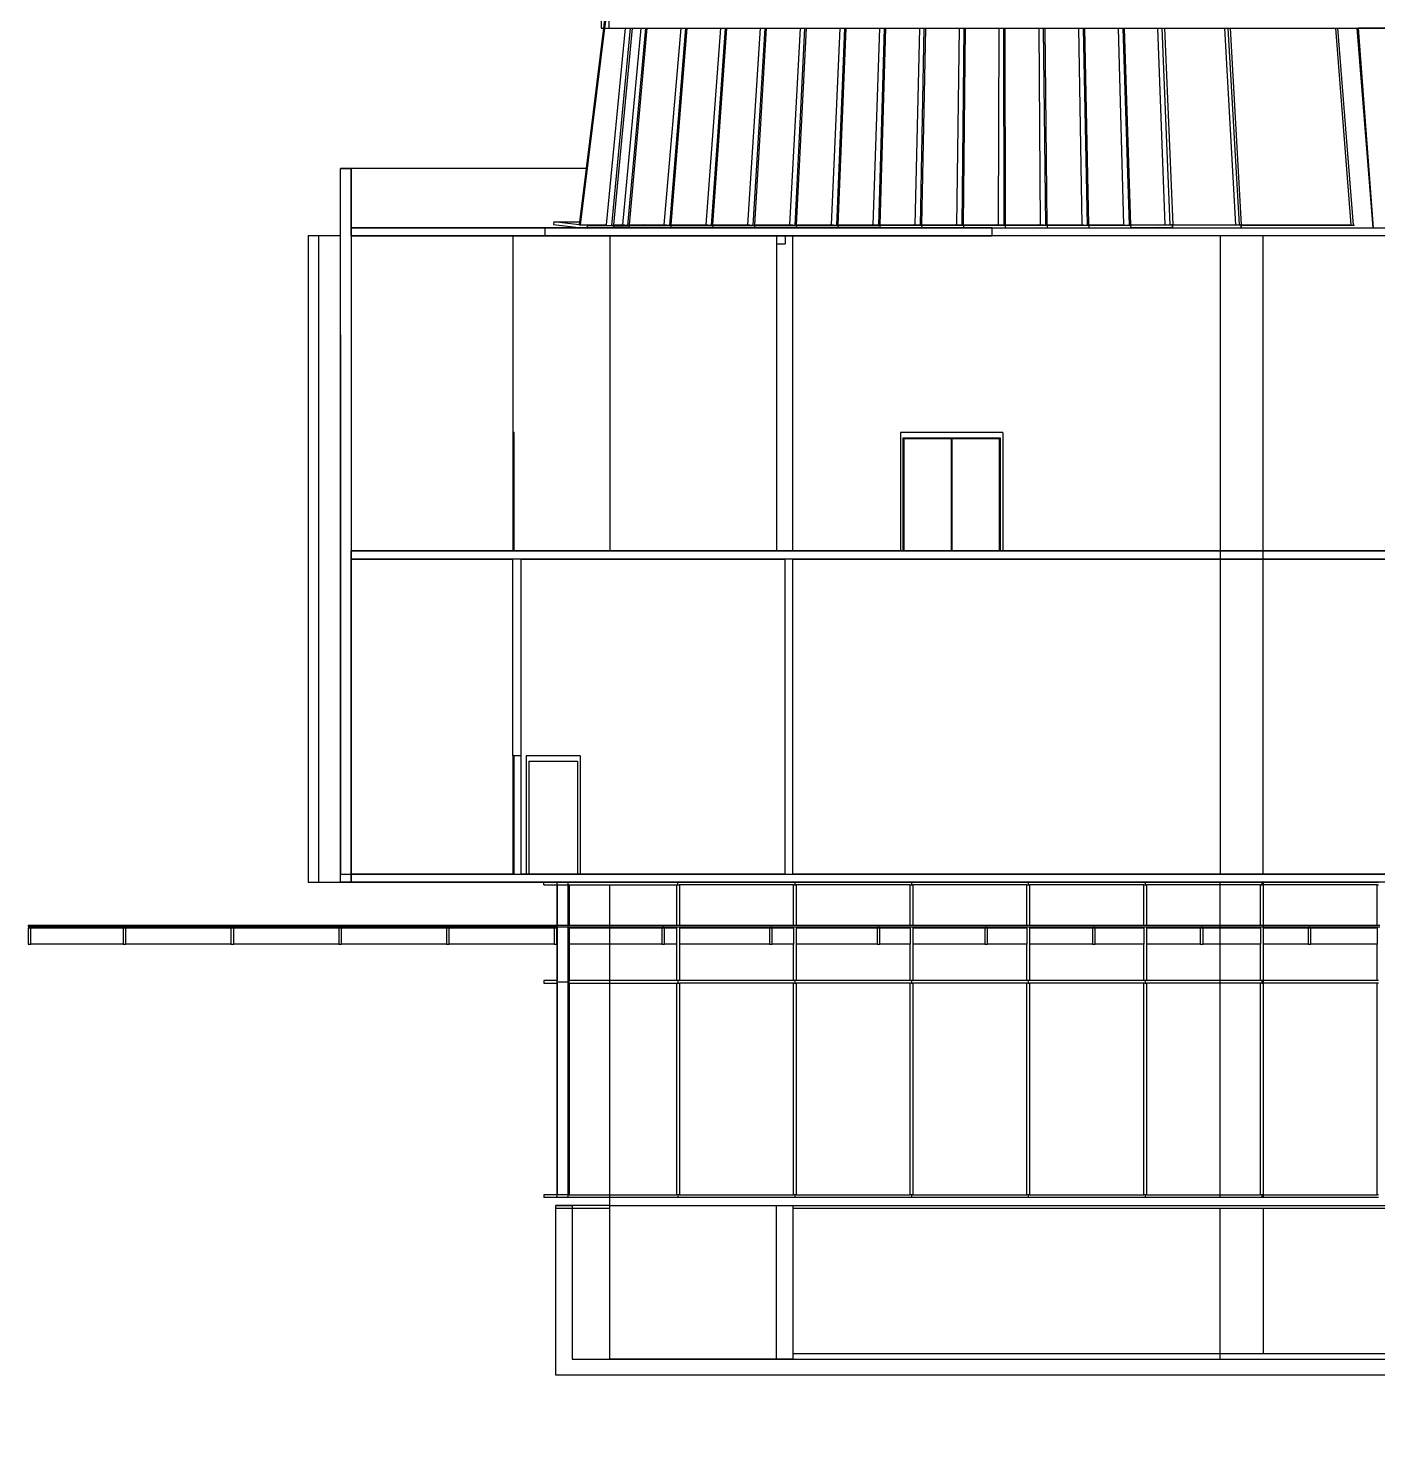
# Model space of a CAD drawing. Header units: millimetres. Extents: x 90964 to 877642, y 656808 to 1438307.
# Drawn here: x 789042 to 814107, y 1179638 to 1205730 of the extents above; entities that cross this region are included whole.
import ezdxf

# ---------------------------------------------------------------- set-up
doc = ezdxf.new("R2010")
doc.units = ezdxf.units.MM
doc.header["$LTSCALE"] = 300
doc.layers.add('ProfileEdges', color=7, linetype='Continuous')
doc.layers.add('SectionCutEdges', color=7, linetype='Continuous')

msp = doc.modelspace()

# ---------------------------------------------------------------- linework, layer by layer
at = {"color": 251}
for p, q in [((799782.8, 1202079.6), (800137.7, 1205726.5)), ((799882.1, 1202067.3), (800229.8, 1205726.5)), ((800261.6, 1205726.5), (799915, 1202079.1)), ((800085.9, 1202079.6), (800424.4, 1205726.5)), ((800508, 1205726.5), (800174.5, 1202066.1)), ((800533, 1205726.5), (800200.6, 1202078.1)), ((800856.5, 1202080.2), (801167.7, 1205726.5)), ((801246.6, 1205726.5), (800950.5, 1202066.9)), ((801271.6, 1205726.5), (800976.4, 1202078)), ((801632.4, 1202079.9), (801906.4, 1205726.5)), ((801985.2, 1205726.5), (801726.6, 1202067.6)), ((802010.2, 1205726.5), (801752.3, 1202077.9)), ((802408.3, 1202079.6), (802645.1, 1205726.5)), ((802723.7, 1205726.5), (802502.6, 1202068.3)), ((802748.8, 1205726.5), (802528.2, 1202077.8)), ((803184.3, 1202079.3), (803383.8, 1205726.5)), ((803462.3, 1205726.5), (803278.6, 1202069.1)), ((803487.4, 1205726.5), (803304, 1202077.7)), ((803960.2, 1202079), (804122.4, 1205726.5)), ((804201, 1205726.5), (804054.6, 1202069.8)), ((804226, 1205726.5), (804079.9, 1202077.5)), ((804736.1, 1202078.7), (804861.1, 1205726.5)), ((804939.6, 1205726.5), (804830.6, 1202070.5)), ((804964.6, 1205726.5), (804855.8, 1202077.4)), ((805512, 1202078.4), (805599.8, 1205726.5)), ((805678.2, 1205726.5), (805606.6, 1202071.2)), ((805703.2, 1205726.5), (805631.7, 1202077.2)), ((806287.9, 1202078.1), (806338.4, 1205726.5)), ((806416.8, 1205726.5), (806382.6, 1202071.9)), ((806441.9, 1205726.5), (806407.7, 1202077.1)), ((807063.9, 1202077.7), (807077.1, 1205726.5)), ((807155.5, 1205726.5), (807158.6, 1202072.9)), ((807180.5, 1205726.5), (807183.6, 1202076.9)), ((807839.8, 1202077.4), (807815.8, 1205726.5)), ((807894.2, 1205726.5), (807934.5, 1202073.9)), ((807919.2, 1205726.5), (807959.5, 1202076.8)), ((808615.7, 1202077.1), (808554.4, 1205726.5)), ((808632.8, 1205726.5), (808710.5, 1202075)), ((808657.8, 1205726.5), (808735.5, 1202077.1)), ((809391.7, 1202076.7), (809293.1, 1205726.5)), ((809371.5, 1205726.5), (809486.5, 1202076)), ((809396.5, 1205726.5), (809511.4, 1202078)), ((810155.4, 1202077), (810019.5, 1205726.5)), ((810250.9, 1202077), (810098.7, 1205726.5)), ((810147.2, 1205726.5), (810299.3, 1202079.5)), ((811467.6, 1202076.6), (811264.1, 1205726.5)), ((811322, 1205726.5), (811531, 1202076.3)), ((811361.9, 1205726.5), (811570.8, 1202077.2)), ((813612.2, 1202077.5), (813323, 1205726.5)), ((813654.4, 1202073), (813361.4, 1205726.5)), ((814017.6, 1202026.5), (813723.8, 1205726.5)), ((813740, 1205726.5), (814021.2, 1202026.5)), ((799405.1, 1203126.5), (795042.2, 1203126.5)), ((798807.2, 1202135.2), (799282.5, 1202135.2)), ((799301.7, 1202078.8), (799782.8, 1202079.6)), ((799428, 1202064.4), (799917.1, 1202064.4)), ((799896.1, 1202067.1), (799894.4, 1202067.3)), ((799913.9, 1202068.2), (799896.1, 1202067.1)), ((799917.1, 1202064.4), (799896.1, 1202067.1)), ((799915, 1202079.1), (799913.9, 1202068.2)), ((799915, 1202079.1), (800080.1, 1202079.6)), ((799916.2, 1202055.7), (799917.1, 1202064.4)), ((799917.4, 1202063.7), (799916.4, 1202055.7)), ((799917.4, 1202063.7), (800209.1, 1202063.7)), ((800174.5, 1202066.1), (800080.1, 1202079.6)), ((800080.1, 1202079.6), (800085.9, 1202079.6)), ((800187.2, 1202066.9), (800174.5, 1202066.1)), ((800189.8, 1202067.1), (800187.2, 1202066.9)), ((800209.1, 1202063.7), (800187.2, 1202066.9)), ((800187.9, 1202067.3), (800189.8, 1202067.1)), ((800199.6, 1202067.7), (800189.8, 1202067.1)), ((800189.8, 1202067.1), (800209.2, 1202064.4)), ((800200.6, 1202078.1), (800199.6, 1202067.7)), ((800200.6, 1202078.1), (800473.4, 1202079)), ((800205.4, 1202026.5), (800209.4, 1202063.7)), ((800209.2, 1202064.4), (800209.1, 1202063.7)), ((800209.1, 1202063.7), (800209.4, 1202063.7)), ((800209.2, 1202064.4), (800590.2, 1202064.4)), ((800473.4, 1202079), (800509.1, 1202079.1)), ((800590.2, 1202064.4), (800473.4, 1202079)), ((800509.1, 1202079.1), (800848.9, 1202080.2)), ((800509.1, 1202079.1), (800616.6, 1202064.4)), ((800590.2, 1202064.4), (800616.6, 1202064.4)), ((800616.6, 1202064.4), (800985.2, 1202064.4)), ((800950.5, 1202066.9), (800848.9, 1202080.2)), ((800848.9, 1202080.2), (800856.5, 1202080.2)), ((800962.1, 1202067.7), (800950.5, 1202066.9)), ((800966, 1202067.9), (800962.1, 1202067.7)), ((800985.2, 1202064.5), (800962.1, 1202067.7)), ((800964, 1202068.2), (800966, 1202067.9)), ((800975.7, 1202068.6), (800966, 1202067.9)), ((800966, 1202067.9), (800985.3, 1202065.5)), ((800976.4, 1202078), (800975.7, 1202068.6)), ((800976.4, 1202078), (801240.3, 1202078.8)), ((800981.7, 1202026.5), (800985.6, 1202064.4)), ((800985.3, 1202065.5), (800985.2, 1202064.5)), ((800985.2, 1202064.5), (800985.2, 1202064.4)), ((800985.6, 1202064.4), (800985.2, 1202064.5)), ((800985.2, 1202064.4), (800985.6, 1202064.4)), ((800985.3, 1202065.5), (801325.3, 1202065.5)), ((801240, 1202075.1), (801240.3, 1202078.8)), ((801325.3, 1202065.5), (801240, 1202075.1)), ((801240.3, 1202078.8), (801251.3, 1202078.8)), ((801251.3, 1202078.8), (801623.4, 1202079.9)), ((801251.3, 1202078.8), (801358.2, 1202065.5)), ((801325.3, 1202065.5), (801358.2, 1202065.5)), ((801358.2, 1202065.5), (801761.3, 1202065.5)), ((801726.6, 1202067.6), (801623.4, 1202079.9)), ((801623.4, 1202079.9), (801632.4, 1202079.9)), ((801738.1, 1202068.4), (801726.6, 1202067.6)), ((801742.1, 1202068.7), (801738.1, 1202068.4)), ((801761.3, 1202065.6), (801738.1, 1202068.4)), ((801740.1, 1202069), (801742.1, 1202068.7)), ((801751.7, 1202069.5), (801742.1, 1202068.7)), ((801742.1, 1202068.7), (801761.4, 1202066.6)), ((801752.3, 1202077.9), (801751.7, 1202069.5)), ((801752.3, 1202077.9), (802016.7, 1202078.6)), ((801758.1, 1202026.5), (801761.7, 1202065.5)), ((801761.4, 1202066.6), (801761.3, 1202065.6)), ((801761.3, 1202065.6), (801761.3, 1202065.5)), ((801761.7, 1202065.5), (801761.3, 1202065.6)), ((801761.3, 1202065.5), (801761.7, 1202065.5)), ((801761.4, 1202066.6), (802050.7, 1202066.6)), ((802016.1, 1202070.1), (802016.5, 1202075.1)), ((802050.7, 1202066.6), (802016.1, 1202070.1)), ((802016.8, 1202078.6), (802016.5, 1202075.1)), ((802016.5, 1202075.1), (802016.7, 1202078.6)), ((802016.5, 1202075.1), (802092.4, 1202066.6)), ((802016.7, 1202078.6), (802016.8, 1202078.6)), ((802016.8, 1202078.6), (802397.6, 1202079.6)), ((802050.7, 1202066.6), (802092.4, 1202066.6)), ((802092.4, 1202066.6), (802537.4, 1202066.6)), ((802502.6, 1202068.3), (802397.6, 1202079.6)), ((802397.6, 1202079.6), (802408.3, 1202079.6)), ((802514.1, 1202069.2), (802502.6, 1202068.3)), ((802518.3, 1202069.6), (802514.1, 1202069.2)), ((802537.4, 1202066.6), (802514.1, 1202069.2)), ((802516.2, 1202069.8), (802518.3, 1202069.6)), ((802527.7, 1202070.3), (802518.3, 1202069.6)), ((802518.3, 1202069.6), (802537.5, 1202067.6)), ((802528.2, 1202077.8), (802527.7, 1202070.3)), ((802528.2, 1202077.8), (802793.1, 1202078.4)), ((802534.5, 1202026.5), (802537.9, 1202066.6)), ((802537.5, 1202067.6), (802537.4, 1202066.6)), ((802537.4, 1202066.6), (802537.4, 1202066.6)), ((802537.4, 1202066.6), (802537.9, 1202066.6)), ((802537.9, 1202066.6), (802537.4, 1202066.6)), ((802537.5, 1202067.6), (802792.4, 1202067.6)), ((802792.4, 1202067.6), (802792.5, 1202070.1)), ((802792.4, 1202067.6), (802816.7, 1202067.6)), ((802793.2, 1202078.4), (802792.5, 1202070.1)), ((802792.5, 1202070.1), (802793.1, 1202078.4)), ((802792.5, 1202070.1), (802816.7, 1202067.6)), ((802793.1, 1202078.4), (802793.2, 1202078.4)), ((802793.2, 1202078.4), (802942.2, 1202078.8)), ((802816.7, 1202067.6), (802942.2, 1202067.6)), ((802942.2, 1202078.8), (803171.5, 1202079.3)), ((802942.2, 1202078.8), (802942.2, 1202067.6)), ((802942.2, 1202067.6), (803242.2, 1202067.6)), ((803242.2, 1202072.5), (803171.5, 1202079.3)), ((803171.5, 1202079.3), (803184.3, 1202079.3)), ((803242.2, 1202067.6), (803242.2, 1202072.5)), ((803278.6, 1202069.1), (803242.2, 1202072.5)), ((803242.2, 1202067.6), (803313.5, 1202067.6)), ((803290.1, 1202070), (803278.6, 1202069.1)), ((803294.4, 1202070.4), (803290.1, 1202070)), ((803313.5, 1202067.6), (803290.1, 1202070)), ((803292.2, 1202070.6), (803294.4, 1202070.4)), ((803303.7, 1202071.2), (803294.4, 1202070.4)), ((803294.4, 1202070.4), (803313.6, 1202068.7)), ((803304, 1202077.7), (803303.7, 1202071.2)), ((803304, 1202077.7), (803569.4, 1202078.2)), ((803310.8, 1202026.5), (803314, 1202067.6)), ((803313.6, 1202068.7), (803313.5, 1202067.6)), ((803314, 1202067.6), (803313.5, 1202067.6)), ((803313.6, 1202068.7), (803568.8, 1202068.7)), ((803568.8, 1202068.7), (803569.4, 1202078.2)), ((803568.8, 1202068.7), (803568.9, 1202068.7)), ((803569.5, 1202078.2), (803568.9, 1202068.7)), ((803568.9, 1202068.7), (804089.6, 1202068.7)), ((803569.4, 1202078.2), (803569.5, 1202078.2)), ((803569.5, 1202078.2), (803944.7, 1202079)), ((804054.6, 1202069.8), (803944.7, 1202079)), ((803944.7, 1202079), (803960.2, 1202079)), ((804066.1, 1202070.8), (804054.6, 1202069.8)), ((804070.5, 1202071.2), (804066.1, 1202070.8)), ((804089.6, 1202068.7), (804066.1, 1202070.8)), ((804068.3, 1202071.4), (804070.5, 1202071.2)), ((804079.7, 1202072), (804070.5, 1202071.2)), ((804070.5, 1202071.2), (804089.7, 1202069.7)), ((804079.9, 1202077.5), (804079.7, 1202072)), ((804079.9, 1202077.5), (804345.6, 1202078)), ((804087.2, 1202026.5), (804090, 1202068.7)), ((804089.7, 1202069.7), (804089.6, 1202068.7)), ((804090, 1202068.7), (804089.6, 1202068.7)), ((804089.7, 1202069.7), (804345.2, 1202069.7)), ((804345.2, 1202069.7), (804345.6, 1202078)), ((804345.2, 1202069.7), (804345.3, 1202069.7)), ((804345.8, 1202078), (804345.3, 1202069.7)), ((804345.3, 1202069.7), (804865.7, 1202069.7)), ((804345.6, 1202078), (804345.8, 1202078)), ((804345.8, 1202078), (804717.1, 1202078.7)), ((804830.6, 1202070.5), (804717.1, 1202078.7)), ((804717.1, 1202078.7), (804736.1, 1202078.7)), ((804842.1, 1202071.6), (804830.6, 1202070.5)), ((804846.7, 1202072), (804842.1, 1202071.6)), ((804865.7, 1202069.7), (804842.1, 1202071.6)), ((804844.4, 1202072.2), (804846.7, 1202072)), ((804855.7, 1202072.9), (804846.7, 1202072)), ((804846.7, 1202072), (804865.7, 1202070.8)), ((804855.8, 1202077.4), (804855.7, 1202072.9)), ((804855.8, 1202077.4), (805121.9, 1202077.8)), ((804863.6, 1202026.5), (804866.1, 1202069.7)), ((804865.7, 1202070.8), (805121.6, 1202070.8)), ((804865.7, 1202070.8), (804865.7, 1202069.7)), ((804866.1, 1202069.7), (804865.7, 1202069.7)), ((805121.6, 1202070.8), (805121.9, 1202077.8)), ((805121.6, 1202070.8), (805121.7, 1202070.8)), ((805122.1, 1202077.8), (805121.7, 1202070.8)), ((805121.7, 1202070.8), (805641.8, 1202070.8)), ((805121.9, 1202077.8), (805122.1, 1202077.8)), ((805122.1, 1202077.8), (805488, 1202078.4)), ((805606.6, 1202071.2), (805488, 1202078.4)), ((805488, 1202078.4), (805512, 1202078.4)), ((805618, 1202072.4), (805606.6, 1202071.2)), ((805622.8, 1202072.9), (805618, 1202072.4)), ((805641.8, 1202070.8), (805618, 1202072.4)), ((805620.4, 1202073), (805622.8, 1202072.9)), ((805631.7, 1202073.8), (805622.8, 1202072.9)), ((805622.8, 1202072.9), (805641.8, 1202071.8)), ((805631.7, 1202077.2), (805898, 1202077.6)), ((805631.7, 1202077.2), (805631.7, 1202073.8)), ((805640, 1202026.5), (805642.2, 1202070.8)), ((805641.8, 1202071.8), (805897.9, 1202071.8)), ((805641.8, 1202071.8), (805641.8, 1202070.8)), ((805642.2, 1202070.8), (805641.8, 1202070.8)), ((805897.9, 1202071.8), (805898, 1202077.6)), ((805897.9, 1202071.8), (805898.1, 1202071.8)), ((805898, 1202077.6), (805898.3, 1202077.6)), ((805898.3, 1202077.6), (805898.1, 1202071.8)), ((805898.1, 1202071.8), (806417.8, 1202071.8)), ((805898.3, 1202077.6), (806256.6, 1202078)), ((806256.6, 1202078), (806287.9, 1202078.1)), ((806382.6, 1202071.9), (806256.6, 1202078)), ((806393.9, 1202073.1), (806382.6, 1202071.9)), ((806398.9, 1202073.7), (806393.9, 1202073.1)), ((806417.8, 1202071.8), (806393.9, 1202073.1)), ((806396.5, 1202073.8), (806398.9, 1202073.7)), ((806407.6, 1202074.6), (806398.9, 1202073.7)), ((806398.9, 1202073.7), (806417.8, 1202072.9)), ((806407.7, 1202077.1), (806407.6, 1202074.6)), ((806407.7, 1202077.1), (806674.2, 1202077.4)), ((806416.4, 1202026.5), (806418.3, 1202071.8)), ((806417.8, 1202072.9), (806417.8, 1202071.8)), ((806417.8, 1202072.9), (806674.1, 1202072.9)), ((806418.3, 1202071.8), (806417.8, 1202071.8)), ((806674.1, 1202072.9), (806674.2, 1202077.4)), ((806674.1, 1202072.9), (806674.4, 1202072.9)), ((806674.2, 1202077.4), (806674.5, 1202077.4)), ((806674.5, 1202077.4), (806674.4, 1202072.9)), ((806674.4, 1202072.9), (807151.6, 1202072.9)), ((806674.5, 1202077.4), (807028.7, 1202077.7)), ((807028.7, 1202077.4), (807028.7, 1202077.7)), ((807028.7, 1202077.7), (807063.9, 1202077.7)), ((807151.6, 1202072.9), (807028.7, 1202077.4)), ((807151.6, 1202072.9), (807158.6, 1202072.9)), ((807158.6, 1202072.9), (807160.8, 1202072.9)), ((807169.9, 1202073.9), (807160.8, 1202072.9)), ((807160.8, 1202072.9), (807193.9, 1202072.9)), ((807175, 1202074.5), (807169.9, 1202073.9)), ((807193.9, 1202072.9), (807169.9, 1202073.9)), ((807172.5, 1202074.6), (807175, 1202074.5)), ((807183.6, 1202075.5), (807175, 1202074.5)), ((807175, 1202074.5), (807193.9, 1202073.9)), ((807183.6, 1202076.9), (807450.3, 1202077.1)), ((807183.6, 1202076.9), (807183.6, 1202075.5)), ((807192.8, 1202023.9), (807194.3, 1202072.9)), ((807193.9, 1202073.9), (807193.9, 1202072.9)), ((807193.9, 1202073.9), (807450.2, 1202073.9)), ((807194.3, 1202072.9), (807193.9, 1202072.9)), ((807450.2, 1202073.9), (807450.3, 1202077.1)), ((807450.2, 1202073.9), (807450.6, 1202073.9)), ((807450.3, 1202077.1), (807450.6, 1202077.1)), ((807450.6, 1202077.1), (807804.6, 1202077.4)), ((807450.6, 1202077.1), (807450.6, 1202073.9)), ((807450.6, 1202073.9), (807910.7, 1202073.9)), ((807804.7, 1202076.6), (807804.6, 1202077.4)), ((807804.6, 1202077.4), (807839.8, 1202077.4)), ((807910.7, 1202073.9), (807804.7, 1202076.6)), ((807910.7, 1202073.9), (807934.5, 1202073.9)), ((807934.5, 1202073.9), (807939.5, 1202073.9)), ((807945.7, 1202074.7), (807939.5, 1202073.9)), ((807939.5, 1202073.9), (807969.9, 1202073.9)), ((807951.1, 1202075.3), (807945.7, 1202074.7)), ((807969.9, 1202073.9), (807945.7, 1202074.7)), ((807948.5, 1202075.3), (807951.1, 1202075.3)), ((807959.5, 1202076.3), (807951.1, 1202075.3)), ((807951.1, 1202075.3), (807969.9, 1202075)), ((807959.5, 1202076.8), (808226.3, 1202076.9)), ((807959.5, 1202076.8), (807959.5, 1202076.3)), ((807969.2, 1202025), (807970.3, 1202073.9)), ((807969.9, 1202075), (807969.9, 1202073.9)), ((807969.9, 1202075), (808226.3, 1202075)), ((807970.3, 1202073.9), (807969.9, 1202073.9)), ((808226.3, 1202075), (808226.3, 1202076.9)), ((808226.3, 1202076.9), (808226.7, 1202076.9)), ((808226.3, 1202075), (808226.7, 1202075)), ((808226.7, 1202076.9), (808576.6, 1202077)), ((808226.7, 1202076.9), (808226.7, 1202075)), ((808226.7, 1202075), (808639.4, 1202075)), ((808576.6, 1202077), (808580.6, 1202077)), ((808580.6, 1202077), (808615.7, 1202077.1)), ((808580.6, 1202075.7), (808580.6, 1202077)), ((808580.6, 1202077), (808580.6, 1202077)), ((808639.4, 1202075), (808580.6, 1202075.7)), ((808639.4, 1202075), (808710.5, 1202075)), ((808710.5, 1202075), (808718, 1202075)), ((808721.6, 1202075.4), (808718, 1202075)), ((808718, 1202075), (808745.9, 1202075)), ((808727.2, 1202076.1), (808721.6, 1202075.4)), ((808745.9, 1202075), (808721.6, 1202075.4)), ((808724.6, 1202076.1), (808727.2, 1202076.1)), ((808731.4, 1202076.6), (808727.2, 1202076.1)), ((808727.2, 1202076.1), (808745.9, 1202076)), ((808735.5, 1202077.1), (808731.4, 1202076.6)), ((808731.4, 1202076.6), (809002.8, 1202076.7)), ((808745.7, 1202026.5), (808746.4, 1202075)), ((808745.9, 1202076), (808745.9, 1202075)), ((808745.9, 1202076), (809002.8, 1202076)), ((808746.4, 1202075), (808745.9, 1202075)), ((809002.8, 1202076.7), (809002.8, 1202076)), ((809002.8, 1202076.7), (809356.5, 1202076.7)), ((809002.8, 1202076), (809339.3, 1202076)), ((809339.3, 1202076), (809356.5, 1202076.1)), ((809339.3, 1202076), (809356.5, 1202076)), ((809356.5, 1202076.1), (809356.5, 1202076.7)), ((809356.5, 1202076.7), (809391.7, 1202076.7)), ((809356.5, 1202076), (809356.5, 1202076.1)), ((809356.5, 1202076), (809486.5, 1202076)), ((809486.5, 1202076), (809496.2, 1202076)), ((809497.4, 1202076.1), (809496.2, 1202076)), ((809496.2, 1202076), (809522, 1202076)), ((809498.8, 1202076.3), (809497.4, 1202076.1)), ((809522, 1202076), (809497.4, 1202076.1)), ((809499.8, 1202076.4), (809498.8, 1202076.3)), ((809522, 1202076.3), (809498.8, 1202076.3)), ((809503.3, 1202076.9), (809499.8, 1202076.4)), ((809499.8, 1202076.4), (809522, 1202076.4)), ((809500.6, 1202076.9), (809503.3, 1202076.9)), ((809511.4, 1202078), (809503.3, 1202076.9)), ((809503.3, 1202076.9), (809522, 1202077)), ((809522, 1202077), (810155.4, 1202077)), ((809522, 1202077), (809522, 1202076.4)), ((809522, 1202076.4), (809522, 1202076.3)), ((809522, 1202076.3), (809522, 1202076)), ((809522.4, 1202076), (809522, 1202076)), ((809522.2, 1202027), (809522.4, 1202076)), ((810155.4, 1202077), (810250.9, 1202077)), ((810250.9, 1202077), (810271.6, 1202077)), ((810271.6, 1202077), (810275.2, 1202077)), ((810299.3, 1202079.5), (810275.2, 1202077)), ((810275.2, 1202077), (810293.5, 1202077)), ((810293.5, 1202076.6), (810293.5, 1202077)), ((810293.7, 1202027), (810293.5, 1202076.6)), ((810293.5, 1202076.6), (811206.9, 1202076.6)), ((810293.8, 1202076.3), (810293.7, 1202027)), ((810293.8, 1202076.3), (811206.9, 1202076.3)), ((811206.9, 1202076.3), (811206.9, 1202076.6)), ((811206.9, 1202076.6), (811440.1, 1202076.6)), ((811206.9, 1202076.3), (811440.1, 1202076.3)), ((811440.1, 1202076.3), (811440.1, 1202076.6)), ((811440.1, 1202076.6), (811467.6, 1202076.6)), ((811440.1, 1202076.3), (811531, 1202076.3)), ((811531, 1202076.3), (811563.1, 1202076.3)), ((811563.1, 1202076.3), (811553.2, 1202076.4)), ((811563.3, 1202076.3), (811563.1, 1202076.3)), ((811570.8, 1202077.1), (811563.3, 1202076.3)), ((811568.9, 1202076.3), (811563.3, 1202076.3)), ((811568.8, 1202026.5), (811568.9, 1202076.3)), ((811569.8, 1202073), (811568.9, 1202026.5)), ((811569.8, 1202073), (813601, 1202073)), ((811570.8, 1202077.2), (813593.7, 1202077.5)), ((811570.8, 1202077.2), (811570.8, 1202077.1)), ((813594, 1202073.6), (813593.7, 1202077.5)), ((813593.7, 1202077.5), (813612.2, 1202077.5)), ((813601, 1202073), (813594, 1202073.6)), ((813601, 1202073), (813654.4, 1202073)), ((813654.4, 1202073), (813667.9, 1202073)), ((813667.9, 1202073), (813672.5, 1202073)), ((794842.2, 1201876.5), (794442.2, 1201876.5)), ((798042.2, 1201876.5), (798042.2, 1198226.5)), ((799842.2, 1201876.5), (799842.2, 1196026.5)), ((799913, 1202026.5), (799916, 1202054.1)), ((799916.2, 1202054.1), (799913, 1202026.5)), ((799916, 1202054.1), (799916.2, 1202055.7)), ((799916.2, 1202054.1), (799916, 1202054.1)), ((799916.2, 1202055.7), (799916.4, 1202055.7)), ((799916.4, 1202055.7), (799916.2, 1202054.1)), ((802942.2, 1201876.5), (802942.2, 1201726.5)), ((803100.9, 1201876.5), (803100.9, 1201726.5)), ((803242.2, 1196026.5), (803242.2, 1201876.5)), ((806942.2, 1202022.9), (807192.7, 1202022.9)), ((820642.2, 1201876.5), (806942.2, 1201876.5)), ((807192.7, 1202022.9), (807192.8, 1202023.9)), ((807192.8, 1202023.9), (807969.2, 1202023.9)), ((807969.2, 1202025), (808063.2, 1202025)), ((807969.2, 1202023.9), (807969.2, 1202025)), ((808063.2, 1202026.5), (808745.7, 1202026.5)), ((808745.7, 1202026.5), (809522.2, 1202026.5)), ((809522.2, 1202027), (810024.4, 1202027)), ((809522.2, 1202026.5), (809522.2, 1202027)), ((810212, 1202026.5), (809522.2, 1202026.5)), ((810212, 1202026.5), (810024.4, 1202027)), ((810024.4, 1202027), (810293.7, 1202027)), ((810212, 1202026.5), (810293.7, 1202027)), ((810293.7, 1202026.5), (810212, 1202026.5)), ((810212, 1202026.5), (810212, 1202026.5)), ((810293.7, 1202027), (810293.7, 1202026.5)), ((810293.7, 1202026.5), (811568.8, 1202026.5)), ((811568.9, 1202026.5), (811568.8, 1202026.5)), ((811568.9, 1202026.5), (814017.6, 1202026.5)), ((814017.6, 1202026.5), (814021.2, 1202026.5)), ((814021.2, 1202026.5), (815063.1, 1202026.5)), ((802942.2, 1201726.5), (803100.9, 1201726.5)), ((802942.2, 1201726.5), (802942.2, 1196026.5)), ((798067.2, 1198226.5), (798042.2, 1198226.5)), ((798042.2, 1198226.5), (798042.2, 1196026.5)), ((798067.2, 1196026.5), (798067.2, 1198226.5)), ((807142.2, 1198226.5), (805242.2, 1198226.5)), ((805242.2, 1198226.5), (805242.2, 1196026.5)), ((807142.2, 1198226.5), (807142.2, 1196026.5)), ((805292.2, 1196026.5), (805292.2, 1198126.5)), ((805292.2, 1198126.5), (807092.2, 1198126.5)), ((805308, 1196026.5), (805308, 1198110.7)), ((805308, 1198110.7), (806190.6, 1198110.7)), ((806190.6, 1196026.5), (806190.6, 1198110.7)), ((806190.6, 1198110.7), (806193.7, 1198110.7)), ((806193.7, 1198110.7), (806193.7, 1196026.5)), ((806193.7, 1198110.7), (807076.3, 1198110.7)), ((807076.3, 1198110.7), (807076.3, 1196026.5)), ((807092.2, 1198126.5), (807092.2, 1196026.5)), ((798067.2, 1192226.5), (798042.2, 1192226.5)), ((798067.2, 1190026.5), (798067.2, 1192226.5)), ((798192.2, 1192226.5), (798067.2, 1192226.5)), ((798292.2, 1192226.5), (798292.2, 1190026.5)), ((799292.2, 1192226.5), (798292.2, 1192226.5)), ((799292.2, 1192226.5), (799292.2, 1190026.5)), ((798342.2, 1192126.5), (798342.2, 1190026.5)), ((798342.2, 1192126.5), (799242.2, 1192126.5)), ((799242.2, 1192126.5), (799242.2, 1190026.5)), ((794442.2, 1189876.5), (795042.2, 1189876.5)), ((798617.2, 1189826.5), (798617.2, 1189876.5)), ((798617.2, 1189826.5), (798867.2, 1189826.5)), ((798867.2, 1189826.5), (798867.2, 1189076)), ((798867.2, 1189826.5), (799092.2, 1189826.5)), ((799092.2, 1189826.5), (799092.2, 1189076)), ((799092.2, 1189826.5), (801085.3, 1189826.5)), ((799842.2, 1181126.5), (799842.2, 1189826.5)), ((801085.3, 1189826.5), (801085.3, 1189076)), ((801085.3, 1189826.5), (801110.3, 1189826.5)), ((801110.3, 1189826.5), (801110.3, 1189876.5)), ((801110.3, 1189826.5), (801135.3, 1189826.5)), ((803253.5, 1189826.5), (801135.3, 1189826.5)), ((801135.3, 1189826.5), (801135.3, 1189076)), ((803253.5, 1189076), (803253.5, 1189826.5)), ((803253.5, 1189826.5), (803278.5, 1189826.5)), ((803278.5, 1189876.5), (803278.5, 1189826.5)), ((803278.5, 1189826.5), (803303.5, 1189826.5)), ((805421.7, 1189826.5), (803303.5, 1189826.5)), ((803303.5, 1189826.5), (803303.5, 1189076)), ((805421.7, 1189076), (805421.7, 1189826.5)), ((805421.7, 1189826.5), (805446.7, 1189826.5)), ((805446.7, 1189876.5), (805446.7, 1189826.5)), ((805446.7, 1189826.5), (805471.7, 1189826.5)), ((807589.9, 1189826.5), (805471.7, 1189826.5)), ((805471.7, 1189826.5), (805471.7, 1189076)), ((807589.9, 1189076), (807589.9, 1189826.5)), ((807589.9, 1189826.5), (807614.9, 1189826.5)), ((807614.9, 1189876.5), (807614.9, 1189826.5)), ((807614.9, 1189826.5), (807639.9, 1189826.5)), ((809758.1, 1189826.5), (807639.9, 1189826.5)), ((807639.9, 1189826.5), (807639.9, 1189076)), ((809758.1, 1189076), (809758.1, 1189826.5)), ((809758.1, 1189826.5), (809783.1, 1189826.5)), ((809783.1, 1189876.5), (809783.1, 1189826.5)), ((809783.1, 1189826.5), (809808.1, 1189826.5)), ((811926.2, 1189826.5), (809808.1, 1189826.5)), ((809808.1, 1189826.5), (809808.1, 1189076)), ((811176.2, 1184026.5), (811176.2, 1189876.5)), ((811926.2, 1189076), (811926.2, 1189826.5)), ((811926.2, 1189826.5), (811951.2, 1189826.5)), ((811951.2, 1189876.5), (811951.2, 1189826.5)), ((811951.2, 1189826.5), (811976.2, 1189826.5)), ((811976.2, 1189876.5), (811976.2, 1184026.5)), ((814094.4, 1189826.5), (811976.2, 1189826.5)), ((811976.2, 1189826.5), (811976.2, 1189076)), ((814094.4, 1189076), (814094.4, 1189826.5)), ((814094.4, 1189826.5), (814119.4, 1189826.5)), ((789042.2, 1189076), (789042.2, 1189051)), ((789042.2, 1189076), (789042.3, 1189076)), ((789042.3, 1189051), (789042.2, 1189051)), ((790809.4, 1189026.5), (789092.2, 1189026.5)), ((790809.4, 1189026.5), (790809.4, 1188726.5)), ((790809.4, 1189026.5), (790809.6, 1189026.5)), ((790834.5, 1189076), (790834.6, 1189076)), ((790834.6, 1189051), (790834.5, 1189051)), ((792809.4, 1189026.5), (790859.6, 1189026.5)), ((792809.4, 1189026.5), (792809.4, 1188726.5)), ((792809.4, 1189026.5), (792809.6, 1189026.5)), ((794809.4, 1189026.5), (792859.6, 1189026.5)), ((794809.4, 1189026.5), (794809.4, 1188726.5)), ((794809.4, 1189026.5), (794809.6, 1189026.5)), ((796809.4, 1189026.5), (794859.6, 1189026.5)), ((796809.4, 1189026.5), (796809.4, 1188726.5)), ((796809.4, 1189026.5), (796809.6, 1189026.5)), ((798809.4, 1189026.5), (796859.6, 1189026.5)), ((798809.4, 1189026.5), (798809.4, 1188726.5)), ((798809.4, 1189026.5), (798809.6, 1189026.5)), ((798859.6, 1189026.5), (798867.2, 1189026.5)), ((798867.2, 1189051), (798867.2, 1189026.5)), ((798867.2, 1189026.5), (798867.2, 1188726.5)), ((799092.2, 1189051), (799092.2, 1189026.5)), ((799092.2, 1189026.5), (799092.2, 1188726.5)), ((800809.6, 1189026.5), (799092.2, 1189026.5)), ((801085.3, 1189026.5), (800859.6, 1189026.5)), ((801085.3, 1189051), (801085.3, 1189026.5)), ((801085.3, 1189026.5), (801085.3, 1188726.5)), ((801135.3, 1189051), (801135.3, 1189026.5)), ((801135.3, 1189026.5), (801135.3, 1188726.5)), ((802809.6, 1189026.5), (801135.3, 1189026.5)), ((803253.5, 1189026.5), (802859.6, 1189026.5)), ((803253.5, 1189026.5), (803253.5, 1189051)), ((803253.5, 1189026.5), (803253.5, 1188726.5)), ((803303.5, 1189051), (803303.5, 1189026.5)), ((803303.5, 1189026.5), (803303.5, 1188726.5)), ((804809.6, 1189026.5), (803303.5, 1189026.5)), ((805421.7, 1189026.5), (804859.6, 1189026.5)), ((805421.7, 1189026.5), (805421.7, 1189051)), ((805421.7, 1189026.5), (805421.7, 1188726.5)), ((805471.7, 1189051), (805471.7, 1189026.5)), ((805471.7, 1189026.5), (805471.7, 1188726.5)), ((806809.6, 1189026.5), (805471.7, 1189026.5)), ((807589.9, 1189026.5), (806859.6, 1189026.5)), ((807589.9, 1189026.5), (807589.9, 1189051)), ((807589.9, 1189026.5), (807589.9, 1188726.5)), ((807639.9, 1189051), (807639.9, 1189026.5)), ((807639.9, 1189026.5), (807639.9, 1188726.5)), ((808809.6, 1189026.5), (807639.9, 1189026.5)), ((809758.1, 1189026.5), (808859.6, 1189026.5)), ((809758.1, 1189026.5), (809758.1, 1189051)), ((809758.1, 1189026.5), (809758.1, 1188726.5)), ((809808.1, 1189051), (809808.1, 1189026.5)), ((809808.1, 1189026.5), (809808.1, 1188726.5)), ((810809.6, 1189026.5), (809808.1, 1189026.5)), ((811926.2, 1189026.5), (810859.6, 1189026.5)), ((811926.2, 1189026.5), (811926.2, 1189051)), ((811926.2, 1189026.5), (811926.2, 1188726.5)), ((811976.2, 1189051), (811976.2, 1189026.5)), ((811976.2, 1189026.5), (811976.2, 1188726.5)), ((812809.6, 1189026.5), (811976.2, 1189026.5)), ((814094.4, 1189026.5), (812859.6, 1189026.5)), ((814094.4, 1189026.5), (814094.4, 1189051)), ((814094.4, 1189026.5), (814094.4, 1188726.5)), ((790809.4, 1188726.5), (789092.2, 1188726.5)), ((790809.6, 1188726.5), (790809.4, 1188726.5)), ((792809.4, 1188726.5), (790859.6, 1188726.5)), ((792809.6, 1188726.5), (792809.4, 1188726.5)), ((794809.4, 1188726.5), (792859.6, 1188726.5)), ((794809.6, 1188726.5), (794809.4, 1188726.5)), ((796809.4, 1188726.5), (794859.6, 1188726.5)), ((796809.6, 1188726.5), (796809.4, 1188726.5)), ((798809.4, 1188726.5), (796859.6, 1188726.5)), ((798809.6, 1188726.5), (798809.4, 1188726.5)), ((798867.2, 1188726.5), (798859.6, 1188726.5)), ((798867.2, 1188726.5), (798867.2, 1188051.5)), ((799092.2, 1188726.5), (799092.2, 1188051.5)), ((800809.6, 1188726.5), (799092.2, 1188726.5)), ((801085.3, 1188726.5), (800859.6, 1188726.5)), ((801085.3, 1188726.5), (801085.3, 1188051.5)), ((801135.3, 1188726.5), (801135.3, 1188051.5)), ((802809.6, 1188726.5), (801135.3, 1188726.5)), ((803253.5, 1188726.5), (802859.6, 1188726.5)), ((803253.5, 1188051.5), (803253.5, 1188726.5)), ((803303.5, 1188726.5), (803303.5, 1188051.5)), ((804809.6, 1188726.5), (803303.5, 1188726.5)), ((805421.7, 1188726.5), (804859.6, 1188726.5)), ((805421.7, 1188051.5), (805421.7, 1188726.5)), ((805471.7, 1188726.5), (805471.7, 1188051.5)), ((806809.6, 1188726.5), (805471.7, 1188726.5)), ((807589.9, 1188726.5), (806859.6, 1188726.5)), ((807589.9, 1188051.5), (807589.9, 1188726.5)), ((807639.9, 1188726.5), (807639.9, 1188051.5)), ((808809.6, 1188726.5), (807639.9, 1188726.5)), ((809758.1, 1188726.5), (808859.6, 1188726.5)), ((809758.1, 1188051.5), (809758.1, 1188726.5)), ((809808.1, 1188726.5), (809808.1, 1188051.5)), ((810809.6, 1188726.5), (809808.1, 1188726.5)), ((811926.2, 1188726.5), (810859.6, 1188726.5)), ((811926.2, 1188051.5), (811926.2, 1188726.5)), ((811976.2, 1188726.5), (811976.2, 1188051.5)), ((812809.6, 1188726.5), (811976.2, 1188726.5)), ((814094.4, 1188726.5), (812859.6, 1188726.5)), ((814094.4, 1188051.5), (814094.4, 1188726.5)), ((798617.2, 1188051.5), (798617.2, 1188001.5)), ((798867.2, 1188051.5), (798617.2, 1188051.5)), ((798617.2, 1188001.5), (798867.2, 1188001.5)), ((798867.2, 1188026.5), (798867.2, 1188051.5)), ((798867.2, 1188026.5), (799092.2, 1188026.5)), ((798867.2, 1188001.5), (798867.2, 1188026.5)), ((798867.2, 1188001.5), (798867.2, 1184076.5)), ((799092.2, 1188026.5), (799092.2, 1188051.5)), ((801085.3, 1188051.5), (799092.2, 1188051.5)), ((799092.2, 1188001.5), (799092.2, 1188026.5)), ((799092.2, 1188001.5), (799092.2, 1184076.5)), ((799092.2, 1188001.5), (801085.3, 1188001.5)), ((801110.3, 1188051.5), (801085.3, 1188051.5)), ((801085.3, 1188001.5), (801085.3, 1184076.5)), ((801085.3, 1188001.5), (801110.3, 1188001.5)), ((801110.3, 1188051.5), (801110.3, 1188001.5)), ((801135.3, 1188051.5), (801110.3, 1188051.5)), ((801110.3, 1188001.5), (801135.3, 1188001.5)), ((803253.5, 1188051.5), (801135.3, 1188051.5)), ((803253.5, 1188001.5), (801135.3, 1188001.5)), ((801135.3, 1188001.5), (801135.3, 1184076.5)), ((803278.5, 1188051.5), (803253.5, 1188051.5)), ((803253.5, 1184076.5), (803253.5, 1188001.5)), ((803278.5, 1188001.5), (803253.5, 1188001.5)), ((803278.5, 1188051.5), (803278.5, 1188001.5)), ((803303.5, 1188051.5), (803278.5, 1188051.5)), ((803278.5, 1188001.5), (803303.5, 1188001.5)), ((805421.7, 1188051.5), (803303.5, 1188051.5)), ((805421.7, 1188001.5), (803303.5, 1188001.5)), ((803303.5, 1188001.5), (803303.5, 1184076.5)), ((805446.7, 1188051.5), (805421.7, 1188051.5)), ((805421.7, 1184076.5), (805421.7, 1188001.5)), ((805446.7, 1188001.5), (805421.7, 1188001.5)), ((805446.7, 1188051.5), (805446.7, 1188001.5)), ((805471.7, 1188051.5), (805446.7, 1188051.5)), ((805446.7, 1188001.5), (805471.7, 1188001.5)), ((807589.9, 1188051.5), (805471.7, 1188051.5)), ((807589.9, 1188001.5), (805471.7, 1188001.5)), ((805471.7, 1188001.5), (805471.7, 1184076.5)), ((807614.9, 1188051.5), (807589.9, 1188051.5)), ((807589.9, 1184076.5), (807589.9, 1188001.5)), ((807614.9, 1188001.5), (807589.9, 1188001.5)), ((807614.9, 1188051.5), (807614.9, 1188001.5)), ((807639.9, 1188051.5), (807614.9, 1188051.5)), ((807614.9, 1188001.5), (807639.9, 1188001.5)), ((809758.1, 1188051.5), (807639.9, 1188051.5)), ((809758.1, 1188001.5), (807639.9, 1188001.5)), ((807639.9, 1188001.5), (807639.9, 1184076.5)), ((809783.1, 1188051.5), (809758.1, 1188051.5)), ((809758.1, 1184076.5), (809758.1, 1188001.5)), ((809783.1, 1188001.5), (809758.1, 1188001.5)), ((809783.1, 1188051.5), (809783.1, 1188001.5)), ((809808.1, 1188051.5), (809783.1, 1188051.5)), ((809783.1, 1188001.5), (809808.1, 1188001.5)), ((811926.2, 1188051.5), (809808.1, 1188051.5)), ((811926.2, 1188001.5), (809808.1, 1188001.5)), ((809808.1, 1188001.5), (809808.1, 1184076.5)), ((811951.2, 1188051.5), (811926.2, 1188051.5)), ((811926.2, 1184076.5), (811926.2, 1188001.5)), ((811951.2, 1188001.5), (811926.2, 1188001.5)), ((811951.2, 1188051.5), (811951.2, 1188001.5)), ((811976.2, 1188051.5), (811951.2, 1188051.5)), ((811951.2, 1188001.5), (811976.2, 1188001.5)), ((814094.4, 1188051.5), (811976.2, 1188051.5)), ((814094.4, 1188001.5), (811976.2, 1188001.5)), ((811976.2, 1188001.5), (811976.2, 1184076.5)), ((814119.4, 1188051.5), (814094.4, 1188051.5)), ((814094.4, 1184076.5), (814094.4, 1188001.5)), ((814119.4, 1188001.5), (814094.4, 1188001.5)), ((798617.2, 1184076.5), (798617.2, 1184026.5)), ((798867.2, 1184076.5), (798617.2, 1184076.5)), ((799092.2, 1184076.5), (798867.2, 1184076.5)), ((799092.2, 1184076.5), (801085.3, 1184076.5)), ((801110.3, 1184076.5), (801085.3, 1184076.5)), ((801110.3, 1184076.5), (801110.3, 1184026.5)), ((801135.3, 1184076.5), (801110.3, 1184076.5)), ((801135.3, 1184076.5), (803253.5, 1184076.5)), ((803278.5, 1184076.5), (803253.5, 1184076.5)), ((803278.5, 1184076.5), (803278.5, 1184026.5)), ((803303.5, 1184076.5), (803278.5, 1184076.5)), ((803303.5, 1184076.5), (805421.7, 1184076.5)), ((805446.7, 1184076.5), (805421.7, 1184076.5)), ((805446.7, 1184076.5), (805446.7, 1184026.5)), ((805471.7, 1184076.5), (805446.7, 1184076.5)), ((805471.7, 1184076.5), (807589.9, 1184076.5)), ((807614.9, 1184076.5), (807589.9, 1184076.5)), ((807614.9, 1184076.5), (807614.9, 1184026.5)), ((807639.9, 1184076.5), (807614.9, 1184076.5)), ((807639.9, 1184076.5), (809758.1, 1184076.5)), ((809783.1, 1184076.5), (809758.1, 1184076.5)), ((809783.1, 1184076.5), (809783.1, 1184026.5)), ((809808.1, 1184076.5), (809783.1, 1184076.5)), ((809808.1, 1184076.5), (811926.2, 1184076.5)), ((811951.2, 1184076.5), (811926.2, 1184076.5)), ((811951.2, 1184076.5), (811951.2, 1184026.5)), ((811976.2, 1184076.5), (811951.2, 1184076.5)), ((811976.2, 1184076.5), (814094.4, 1184076.5)), ((814119.4, 1184076.5), (814094.4, 1184076.5)), ((798842.2, 1183826.5), (798842.2, 1183876.5)), ((798842.2, 1183826.5), (799842.2, 1183826.5)), ((799842.2, 1183826.5), (799842.2, 1183876.5)), ((802942.2, 1181026.5), (802942.2, 1183876.5)), ((803242.2, 1183876.5), (803242.2, 1183826.5)), ((803242.2, 1183826.5), (822792.2, 1183826.5)), ((803242.2, 1183826.5), (803242.2, 1181126.5)), ((811176.2, 1181026.5), (811176.2, 1183826.5)), ((811976.2, 1183826.5), (811976.2, 1181126.5)), ((799842.2, 1181026.5), (799842.2, 1181126.5)), ((802942.2, 1181026.5), (799842.2, 1181026.5)), ((803242.2, 1181026.5), (802942.2, 1181026.5)), ((816942.2, 1181126.5), (803242.2, 1181126.5)), ((803242.2, 1181126.5), (803242.2, 1181026.5)), ((803242.2, 1181026.5), (816942.2, 1181026.5))]:
    msp.add_line(p, q, dxfattribs=at)
at = {"layer": 'ProfileEdges'}
for points in [[(822792.2, 1206034.3), (799824.4, 1206034.3), (799824.4, 1205726.5), (822792.2, 1205726.5)], [(795042.2, 1189876.5), (794842.2, 1189876.5), (794842.2, 1203126.5), (795042.2, 1203126.5)], [(795042.2, 1202026.5), (822792.2, 1202026.5), (822792.2, 1201876.5), (795042.2, 1201876.5)], [(795042.2, 1196026.5), (822792.2, 1196026.5), (822792.2, 1195876.5), (795042.2, 1195876.5)], [(795042.2, 1190026.5), (822792.2, 1190026.5), (822792.2, 1189876.5), (795042.2, 1189876.5)], [(798865.6, 1189876.5), (799067.2, 1189876.5), (799067.2, 1184026.5), (798865.6, 1184026.5)]]:
    msp.add_lwpolyline(points, close=True, dxfattribs=at)
for points in [[(798842.2, 1183876.5), (799142.2, 1183876.5), (799142.2, 1181026.5), (826192.2, 1181026.5), (826192.2, 1179938.3), (828427.2, 1179938.3), (828427.2, 1181026.5), (831827.1, 1181026.5), (831827.1, 1179938.3), (834088.1, 1179938.3)], [(834388.1, 1179638.3), (831527.1, 1179638.3), (831527.1, 1180726.5), (828727.2, 1180726.5), (828727.2, 1179638.3), (825892.2, 1179638.3), (825892.2, 1180726.5), (798842.2, 1180726.5), (798842.2, 1183876.5)]]:
    msp.add_lwpolyline(points, dxfattribs=at)
at = {"layer": 'SectionCutEdges', "color": 251}
for p, q in [((799686.5, 1206026.5), (799686.5, 1205726.5)), ((799760.5, 1206000.3), (799726.6, 1205726.5)), ((799752.8, 1205726.5), (799786.3, 1205997.4)), ((799301.7, 1202078.8), (799752.8, 1205726.5)), ((799726.6, 1205726.5), (799405.1, 1203126.5)), ((799686.5, 1205726.5), (799726.6, 1205726.5)), ((799726.6, 1205726.5), (799752.8, 1205726.5)), ((799752.8, 1205726.5), (800063.4, 1205726.5)), ((800063.4, 1205726.5), (800137.7, 1205726.5)), ((800137.7, 1205726.5), (800185.3, 1205726.5)), ((800185.3, 1205726.5), (800229.8, 1205726.5)), ((800229.8, 1205726.5), (800241.4, 1205726.5)), ((800241.4, 1205726.5), (800261.6, 1205726.5)), ((800261.6, 1205726.5), (800424.4, 1205726.5)), ((800424.4, 1205726.5), (800475.1, 1205726.5)), ((800475.1, 1205726.5), (800508, 1205726.5)), ((800508, 1205726.5), (800533, 1205726.5)), ((800533, 1205726.5), (801167.7, 1205726.5)), ((801167.7, 1205726.5), (801211.1, 1205726.5)), ((801211.1, 1205726.5), (801246.6, 1205726.5)), ((801246.6, 1205726.5), (801271.6, 1205726.5)), ((801271.6, 1205726.5), (801906.4, 1205726.5)), ((801906.4, 1205726.5), (801947.1, 1205726.5)), ((801947.1, 1205726.5), (801985.2, 1205726.5)), ((801985.2, 1205726.5), (802010.2, 1205726.5)), ((802010.2, 1205726.5), (802645.1, 1205726.5)), ((802645.1, 1205726.5), (802683.1, 1205726.5)), ((802683.1, 1205726.5), (802723.7, 1205726.5)), ((802723.7, 1205726.5), (802748.8, 1205726.5)), ((802748.8, 1205726.5), (803383.8, 1205726.5)), ((803383.8, 1205726.5), (803419.1, 1205726.5)), ((803419.1, 1205726.5), (803462.3, 1205726.5)), ((803462.3, 1205726.5), (803487.4, 1205726.5)), ((803487.4, 1205726.5), (804122.4, 1205726.5)), ((804122.4, 1205726.5), (804155, 1205726.5)), ((804155, 1205726.5), (804201, 1205726.5)), ((804201, 1205726.5), (804226, 1205726.5)), ((804226, 1205726.5), (804861.1, 1205726.5)), ((804861.1, 1205726.5), (804891, 1205726.5)), ((804891, 1205726.5), (804939.6, 1205726.5)), ((804939.6, 1205726.5), (804964.6, 1205726.5)), ((804964.6, 1205726.5), (805599.8, 1205726.5)), ((805599.8, 1205726.5), (805627, 1205726.5)), ((805627, 1205726.5), (805678.2, 1205726.5)), ((805678.2, 1205726.5), (805703.2, 1205726.5)), ((805703.2, 1205726.5), (806338.4, 1205726.5)), ((806338.4, 1205726.5), (806363, 1205726.5)), ((806363, 1205726.5), (806416.8, 1205726.5)), ((806416.8, 1205726.5), (806441.9, 1205726.5)), ((806441.9, 1205726.5), (807077.1, 1205726.5)), ((807077.1, 1205726.5), (807099, 1205726.5)), ((807099, 1205726.5), (807155.5, 1205726.5)), ((807155.5, 1205726.5), (807180.5, 1205726.5)), ((807180.5, 1205726.5), (807815.8, 1205726.5)), ((807815.8, 1205726.5), (807835, 1205726.5)), ((807835, 1205726.5), (807894.2, 1205726.5)), ((807894.2, 1205726.5), (807919.2, 1205726.5)), ((807919.2, 1205726.5), (808554.4, 1205726.5)), ((808554.4, 1205726.5), (808571, 1205726.5)), ((808571, 1205726.5), (808632.8, 1205726.5)), ((808632.8, 1205726.5), (808657.8, 1205726.5)), ((808657.8, 1205726.5), (809293.1, 1205726.5)), ((809293.1, 1205726.5), (809306.9, 1205726.5)), ((809306.9, 1205726.5), (809371.5, 1205726.5)), ((809371.5, 1205726.5), (809396.5, 1205726.5)), ((809396.5, 1205726.5), (810019.5, 1205726.5)), ((810019.5, 1205726.5), (810031, 1205726.5)), ((810031, 1205726.5), (810098.7, 1205726.5)), ((810098.7, 1205726.5), (810119.3, 1205726.5)), ((810119.3, 1205726.5), (810147.2, 1205726.5)), ((810147.2, 1205726.5), (810149.4, 1205726.5)), ((810149.4, 1205726.5), (811162.3, 1205726.5)), ((811162.3, 1205726.5), (811264.1, 1205726.5)), ((811264.1, 1205726.5), (811281.8, 1205726.5)), ((811281.8, 1205726.5), (811322, 1205726.5)), ((811322, 1205726.5), (811361.9, 1205726.5)), ((811361.9, 1205726.5), (811429.3, 1205726.5)), ((811429.3, 1205726.5), (813192.2, 1205726.5)), ((813192.2, 1205726.5), (813323, 1205726.5)), ((813323, 1205726.5), (813333.6, 1205726.5)), ((813333.6, 1205726.5), (813361.4, 1205726.5)), ((813361.4, 1205726.5), (813365.7, 1205726.5)), ((813365.7, 1205726.5), (813386.7, 1205726.5)), ((813386.7, 1205726.5), (813723.8, 1205726.5)), ((813723.8, 1205726.5), (813740, 1205726.5)), ((814712.4, 1205726.5), (813740, 1205726.5)), ((795042.2, 1203126.5), (794842.2, 1203126.5)), ((794842.2, 1201876.5), (794842.2, 1203126.5)), ((795042.2, 1202026.5), (795042.2, 1203126.5)), ((799405.1, 1203126.5), (799282.5, 1202135.2)), ((798807.2, 1202135.2), (798801.1, 1202085.5)), ((798801.1, 1202085.5), (799318.4, 1202026.5)), ((799275.9, 1202081.7), (798807.2, 1202135.2)), ((799282.5, 1202135.2), (799275.9, 1202081.7)), ((799275.9, 1202081.7), (799301.7, 1202078.8)), ((799428, 1202064.4), (799301.7, 1202078.8)), ((799423.3, 1202026.5), (799428, 1202064.4)), ((794442.2, 1201876.5), (794242.2, 1201876.5)), ((794242.2, 1201876.5), (794242.2, 1189876.5)), ((794442.2, 1189876.5), (794442.2, 1201876.5)), ((794842.2, 1200035.4), (794842.2, 1201876.5)), ((795042.2, 1202026.5), (795042.2, 1201876.5)), ((798643.1, 1202026.5), (795042.2, 1202026.5)), ((795042.2, 1201876.5), (795042.2, 1196026.5)), ((795042.2, 1201876.5), (798042.2, 1201876.5)), ((798042.2, 1201876.5), (798643.1, 1201876.5)), ((798643.1, 1201876.5), (798643.1, 1202026.5)), ((799318.4, 1202026.5), (798643.1, 1202026.5)), ((798643.1, 1201876.5), (799842.2, 1201876.5)), ((799318.4, 1202026.5), (799421.9, 1202014.7)), ((799423.3, 1202026.5), (799318.4, 1202026.5)), ((799421.9, 1202014.7), (799423.3, 1202026.5)), ((799913, 1202026.5), (799423.3, 1202026.5)), ((799842.2, 1201876.5), (802942.2, 1201876.5)), ((799913, 1202026.5), (799913, 1202026.5)), ((800205.4, 1202026.5), (799913, 1202026.5)), ((800981.7, 1202026.5), (800205.4, 1202026.5)), ((801758.1, 1202026.5), (800981.7, 1202026.5)), ((802534.5, 1202026.5), (801758.1, 1202026.5)), ((803310.8, 1202026.5), (802534.5, 1202026.5)), ((802942.2, 1201876.5), (803100.9, 1201876.5)), ((803100.9, 1201876.5), (803242.2, 1201876.5)), ((803242.2, 1201876.5), (806942.2, 1201876.5)), ((804087.2, 1202026.5), (803310.8, 1202026.5)), ((804863.6, 1202026.5), (804087.2, 1202026.5)), ((805640, 1202026.5), (804863.6, 1202026.5)), ((806416.4, 1202026.5), (805640, 1202026.5)), ((806942.2, 1202026.5), (806416.4, 1202026.5)), ((806942.2, 1202022.9), (806942.2, 1202026.5)), ((806942.2, 1201876.5), (806942.2, 1202022.9)), ((811176.2, 1201876.5), (811176.2, 1190026.5)), ((811976.2, 1190026.5), (811976.2, 1201876.5)), ((794842.2, 1200035.4), (794842.2, 1190026.5)), ((795042.2, 1196026.5), (795042.2, 1195876.5)), ((798042.2, 1196026.5), (795042.2, 1196026.5)), ((795042.2, 1190026.5), (795042.2, 1195876.5)), ((795042.2, 1195876.5), (798042.2, 1195876.5)), ((798067.2, 1196026.5), (798042.2, 1196026.5)), ((798042.2, 1192226.5), (798042.2, 1195876.5)), ((798192.2, 1195876.5), (798042.2, 1195876.5)), ((799842.2, 1196026.5), (798067.2, 1196026.5)), ((798192.2, 1195876.5), (803092.2, 1195876.5)), ((798192.2, 1195876.5), (798192.2, 1192226.5)), ((802942.2, 1196026.5), (799842.2, 1196026.5)), ((803242.2, 1196026.5), (802942.2, 1196026.5)), ((803092.2, 1195876.5), (803092.2, 1190026.5)), ((803242.2, 1195876.5), (803092.2, 1195876.5)), ((805242.2, 1196026.5), (803242.2, 1196026.5)), ((803242.2, 1190026.5), (803242.2, 1195876.5)), ((803242.2, 1195876.5), (822717.2, 1195876.5)), ((805292.2, 1196026.5), (805242.2, 1196026.5)), ((805308, 1196026.5), (805292.2, 1196026.5)), ((806190.6, 1196026.5), (805308, 1196026.5)), ((806193.7, 1196026.5), (806190.6, 1196026.5)), ((807076.3, 1196026.5), (806193.7, 1196026.5)), ((807092.2, 1196026.5), (807076.3, 1196026.5)), ((807142.2, 1196026.5), (807092.2, 1196026.5)), ((820640.6, 1196026.5), (807142.2, 1196026.5)), ((798042.2, 1192226.5), (798042.2, 1190026.5)), ((798192.2, 1192226.5), (798192.2, 1190026.5)), ((794242.2, 1189876.5), (794442.2, 1189876.5)), ((794842.2, 1190026.5), (795042.2, 1190026.5)), ((795042.2, 1190026.5), (795042.2, 1189876.5)), ((798042.2, 1190026.5), (795042.2, 1190026.5)), ((795042.2, 1189876.5), (798617.2, 1189876.5)), ((798042.2, 1190026.5), (798067.2, 1190026.5)), ((798067.2, 1190026.5), (798192.2, 1190026.5)), ((798292.2, 1190026.5), (798192.2, 1190026.5)), ((798342.2, 1190026.5), (798292.2, 1190026.5)), ((799242.2, 1190026.5), (798342.2, 1190026.5)), ((798617.2, 1189876.5), (801110.3, 1189876.5)), ((799292.2, 1190026.5), (799242.2, 1190026.5)), ((803092.2, 1190026.5), (799292.2, 1190026.5)), ((801110.3, 1189876.5), (803278.5, 1189876.5)), ((803092.2, 1190026.5), (803242.2, 1190026.5)), ((820192.2, 1190026.5), (803242.2, 1190026.5)), ((803278.5, 1189876.5), (805446.7, 1189876.5)), ((805446.7, 1189876.5), (807614.9, 1189876.5)), ((807614.9, 1189876.5), (809783.1, 1189876.5)), ((809783.1, 1189876.5), (811951.2, 1189876.5)), ((811951.2, 1189876.5), (814119.4, 1189876.5)), ((789092.2, 1189026.5), (789042.2, 1189026.5)), ((789042.2, 1189026.5), (789042.2, 1188726.5)), ((789042.3, 1189076), (789042.3, 1189051)), ((790834.5, 1189076), (789042.3, 1189076)), ((790834.5, 1189051), (789042.3, 1189051)), ((789092.2, 1188726.5), (789092.2, 1189026.5)), ((790809.6, 1189026.5), (790809.6, 1188726.5)), ((790859.6, 1189026.5), (790809.6, 1189026.5)), ((790834.5, 1189051), (790834.5, 1189076)), ((790834.6, 1189076), (790834.6, 1189051)), ((792834.6, 1189076), (790834.6, 1189076)), ((792834.6, 1189051), (790834.6, 1189051)), ((790859.6, 1188726.5), (790859.6, 1189026.5)), ((792809.6, 1189026.5), (792809.6, 1188726.5)), ((792859.6, 1189026.5), (792809.6, 1189026.5)), ((792834.6, 1189076), (792834.6, 1189051)), ((794834.6, 1189076), (792834.6, 1189076)), ((794834.6, 1189051), (792834.6, 1189051)), ((792859.6, 1188726.5), (792859.6, 1189026.5)), ((794809.6, 1189026.5), (794809.6, 1188726.5)), ((794859.6, 1189026.5), (794809.6, 1189026.5)), ((794834.6, 1189076), (794834.6, 1189051)), ((796834.6, 1189076), (794834.6, 1189076)), ((796834.6, 1189051), (794834.6, 1189051)), ((794859.6, 1188726.5), (794859.6, 1189026.5)), ((796809.6, 1189026.5), (796809.6, 1188726.5)), ((796859.6, 1189026.5), (796809.6, 1189026.5)), ((796834.6, 1189076), (796834.6, 1189051)), ((798834.6, 1189076), (796834.6, 1189076)), ((798834.6, 1189051), (796834.6, 1189051)), ((796859.6, 1188726.5), (796859.6, 1189026.5)), ((798809.6, 1189026.5), (798809.6, 1188726.5)), ((798859.6, 1189026.5), (798809.6, 1189026.5)), ((798834.6, 1189076), (798834.6, 1189051)), ((798867.2, 1189076), (798834.6, 1189076)), ((798834.6, 1189051), (798867.2, 1189051)), ((798859.6, 1188726.5), (798859.6, 1189026.5)), ((799092.2, 1189076), (798867.2, 1189076)), ((798867.2, 1189051), (799092.2, 1189051)), ((800834.5, 1189076), (799092.2, 1189076)), ((799092.2, 1189051), (800834.5, 1189051)), ((800809.6, 1189026.5), (800809.6, 1188726.5)), ((800859.6, 1189026.5), (800809.6, 1189026.5)), ((800834.6, 1189076), (800834.5, 1189076)), ((800834.5, 1189051), (800834.6, 1189051)), ((800834.6, 1189076), (800834.6, 1189051)), ((801085.3, 1189076), (800834.6, 1189076)), ((800834.6, 1189051), (801085.3, 1189051)), ((800859.6, 1188726.5), (800859.6, 1189026.5)), ((801135.3, 1189076), (801085.3, 1189076)), ((801085.3, 1189051), (801135.3, 1189051)), ((802834.5, 1189076), (801135.3, 1189076)), ((801135.3, 1189051), (802834.5, 1189051)), ((802809.6, 1189026.5), (802809.6, 1188726.5)), ((802859.6, 1189026.5), (802809.6, 1189026.5)), ((802834.6, 1189076), (802834.5, 1189076)), ((802834.5, 1189051), (802834.6, 1189051)), ((802834.6, 1189076), (802834.6, 1189051)), ((803253.5, 1189076), (802834.6, 1189076)), ((802834.6, 1189051), (803253.5, 1189051)), ((802859.6, 1188726.5), (802859.6, 1189026.5)), ((803303.5, 1189076), (803253.5, 1189076)), ((803253.5, 1189051), (803303.5, 1189051)), ((804834.5, 1189076), (803303.5, 1189076)), ((803303.5, 1189051), (804834.5, 1189051)), ((804809.6, 1189026.5), (804809.6, 1188726.5)), ((804859.6, 1189026.5), (804809.6, 1189026.5)), ((804834.6, 1189076), (804834.5, 1189076)), ((804834.5, 1189051), (804834.6, 1189051)), ((804834.6, 1189076), (804834.6, 1189051)), ((805421.7, 1189076), (804834.6, 1189076)), ((804834.6, 1189051), (805421.7, 1189051)), ((804859.6, 1188726.5), (804859.6, 1189026.5)), ((805471.7, 1189076), (805421.7, 1189076)), ((805421.7, 1189051), (805471.7, 1189051)), ((806834.5, 1189076), (805471.7, 1189076)), ((805471.7, 1189051), (806834.5, 1189051)), ((806809.6, 1189026.5), (806809.6, 1188726.5)), ((806859.6, 1189026.5), (806809.6, 1189026.5)), ((806834.6, 1189076), (806834.5, 1189076)), ((806834.5, 1189051), (806834.6, 1189051)), ((806834.6, 1189076), (806834.6, 1189051)), ((807589.9, 1189076), (806834.6, 1189076)), ((806834.6, 1189051), (807589.9, 1189051)), ((806859.6, 1188726.5), (806859.6, 1189026.5)), ((807639.9, 1189076), (807589.9, 1189076)), ((807589.9, 1189051), (807639.9, 1189051)), ((808834.5, 1189076), (807639.9, 1189076)), ((807639.9, 1189051), (808834.5, 1189051)), ((808809.6, 1189026.5), (808809.6, 1188726.5)), ((808859.6, 1189026.5), (808809.6, 1189026.5)), ((808834.6, 1189076), (808834.5, 1189076)), ((808834.5, 1189051), (808834.6, 1189051)), ((808834.6, 1189076), (808834.6, 1189051)), ((809758.1, 1189076), (808834.6, 1189076)), ((808834.6, 1189051), (809758.1, 1189051)), ((808859.6, 1188726.5), (808859.6, 1189026.5)), ((809808.1, 1189076), (809758.1, 1189076)), ((809758.1, 1189051), (809808.1, 1189051)), ((810834.5, 1189076), (809808.1, 1189076)), ((809808.1, 1189051), (810834.5, 1189051)), ((810809.6, 1189026.5), (810809.6, 1188726.5)), ((810859.6, 1189026.5), (810809.6, 1189026.5)), ((810834.6, 1189076), (810834.5, 1189076)), ((810834.5, 1189051), (810834.6, 1189051)), ((810834.6, 1189076), (810834.6, 1189051)), ((811926.2, 1189076), (810834.6, 1189076)), ((810834.6, 1189051), (811926.2, 1189051)), ((810859.6, 1188726.5), (810859.6, 1189026.5)), ((811976.2, 1189076), (811926.2, 1189076)), ((811926.2, 1189051), (811976.2, 1189051)), ((812834.5, 1189076), (811976.2, 1189076)), ((811976.2, 1189051), (812834.5, 1189051)), ((812809.6, 1189026.5), (812809.6, 1188726.5)), ((812859.6, 1189026.5), (812809.6, 1189026.5)), ((812834.6, 1189076), (812834.5, 1189076)), ((812834.5, 1189051), (812834.6, 1189051)), ((812834.6, 1189051), (812834.6, 1189076)), ((814094.4, 1189076), (812834.6, 1189076)), ((812834.6, 1189051), (814094.4, 1189051)), ((812859.6, 1188726.5), (812859.6, 1189026.5)), ((814144.4, 1189076), (814094.4, 1189076)), ((814094.4, 1189051), (814144.4, 1189051)), ((789042.2, 1188726.5), (789092.2, 1188726.5)), ((790809.6, 1188726.5), (790859.6, 1188726.5)), ((792809.6, 1188726.5), (792859.6, 1188726.5)), ((794809.6, 1188726.5), (794859.6, 1188726.5)), ((796809.6, 1188726.5), (796859.6, 1188726.5)), ((798809.6, 1188726.5), (798859.6, 1188726.5)), ((800809.6, 1188726.5), (800859.5, 1188726.5)), ((800859.5, 1188726.5), (800859.6, 1188726.5)), ((802809.6, 1188726.5), (802859.5, 1188726.5)), ((802859.5, 1188726.5), (802859.6, 1188726.5)), ((804809.6, 1188726.5), (804859.5, 1188726.5)), ((804859.5, 1188726.5), (804859.6, 1188726.5)), ((806809.6, 1188726.5), (806859.5, 1188726.5)), ((806859.5, 1188726.5), (806859.6, 1188726.5)), ((808809.6, 1188726.5), (808859.5, 1188726.5)), ((808859.5, 1188726.5), (808859.6, 1188726.5)), ((810809.6, 1188726.5), (810859.5, 1188726.5)), ((810859.5, 1188726.5), (810859.6, 1188726.5)), ((812809.6, 1188726.5), (812859.5, 1188726.5)), ((812859.5, 1188726.5), (812859.6, 1188726.5)), ((801110.3, 1184026.5), (798617.2, 1184026.5)), ((799842.2, 1183876.5), (798842.2, 1183876.5)), ((799842.2, 1183876.5), (802847.2, 1183876.5)), ((803278.5, 1184026.5), (801110.3, 1184026.5)), ((802847.2, 1183876.5), (802942.2, 1183876.5)), ((802942.2, 1183876.5), (803242.2, 1183876.5)), ((803242.2, 1183876.5), (816942.2, 1183876.5)), ((805446.7, 1184026.5), (803278.5, 1184026.5)), ((807614.9, 1184026.5), (805446.7, 1184026.5)), ((809783.1, 1184026.5), (807614.9, 1184026.5)), ((811951.2, 1184026.5), (809783.1, 1184026.5)), ((814119.4, 1184026.5), (811951.2, 1184026.5))]:
    msp.add_line(p, q, dxfattribs=at)

doc.saveas('drawing.dxf')
